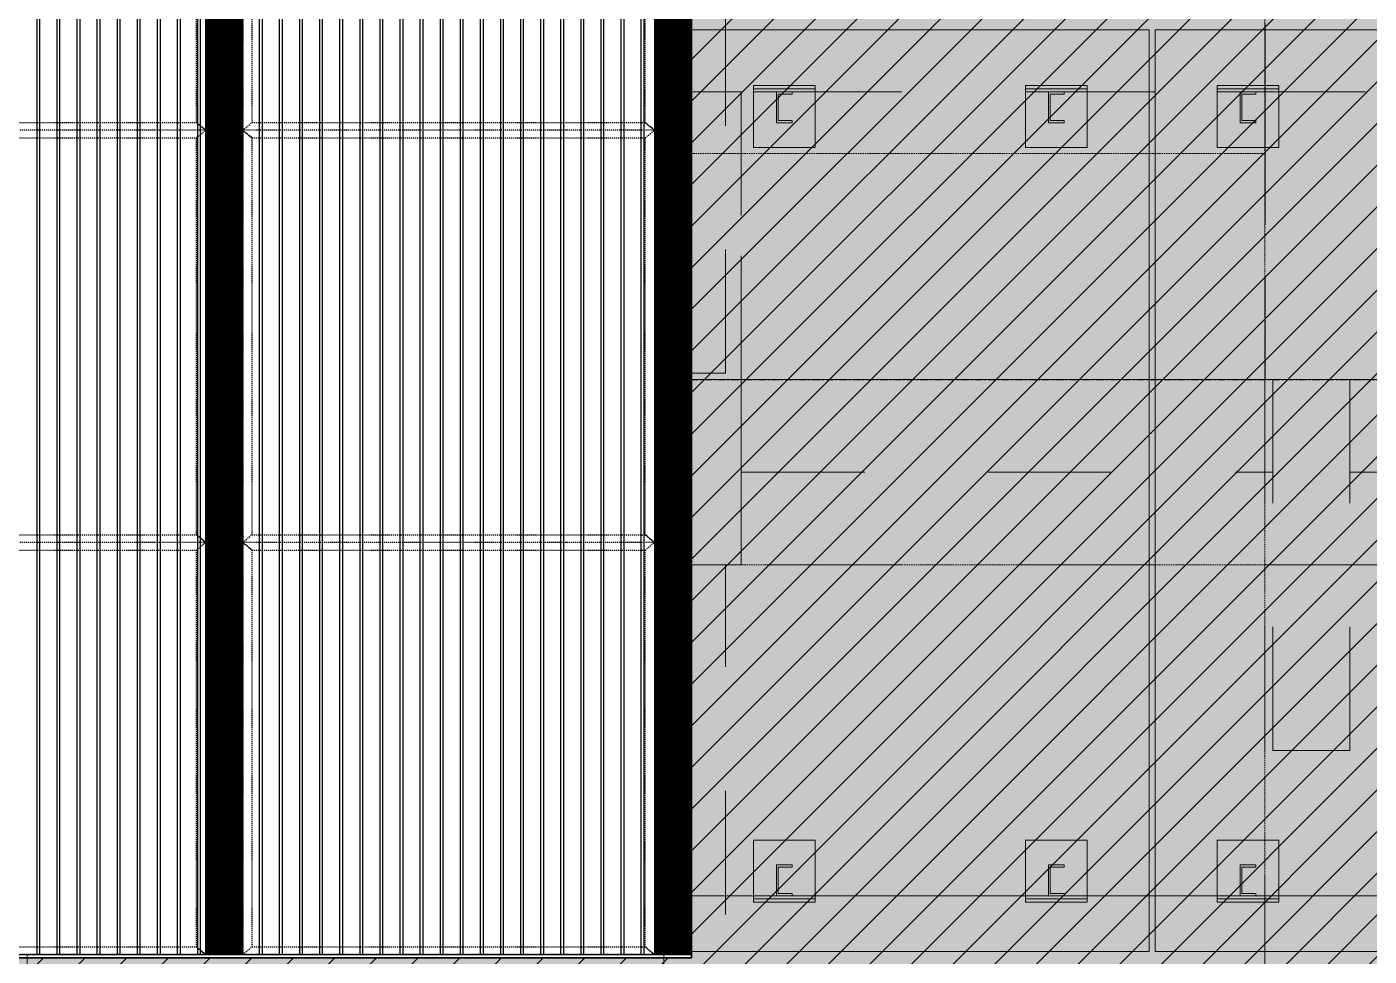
# Model space of a CAD drawing. Header units: millimetres. Extents: x 652937 to 1670132, y 1473552 to 2851037.
# Drawn here: x 759703 to 764045, y 1517605 to 1520610 of the extents above; entities that cross this region are included whole.
import ezdxf
from ezdxf.xclip import XClip

# ---------------------------------------------------------------- set-up
doc = ezdxf.new("R2010")
doc.units = ezdxf.units.MM
doc.header["$XCLIPFRAME"] = 0
for name, pattern in [('HIDDEN', [0.375, 0.25, -0.125]), ('TA_GL_005.00000', [13.75, 5, -1.25, 1.25, -1.25, 5]), ('TA_HL_001.00000', [6.5, 3.55, -2.95]), ('XKITLINE00', [0]), ('XKITLINE02', [4, 2, -2])]:
    doc.linetypes.add(name, pattern=pattern)
doc.layers.get('Defpoints').update_dxf_attribs({"color": 255})
doc.layers.add('000 - 0_HIDE_OBJ_FRAMING_DEF_SUB', color=1, linetype='Continuous', plot=False)
for name, color, linetype in [('000 - 0_SYM_DWG_GRIDLINE_MAIN_COLOR_251', 251, 'Continuous'), ('000 - CONCRETE_COL_WIPEOUT_', 250, 'Continuous'), ('000 - CONCRETE_WALL_HATCH_', 251, 'Continuous'), ('000 - CONCRETE_WALL_MAIN_COLOR_2', 1, 'Continuous'), ('000 - H A T C H', 9, 'Continuous'), ('010 - ASPG_EXTR_MAIN_COLOR_2', 2, 'Continuous'), ('010 - ASPG_EXTR_WIPEOUT_', 250, 'Continuous'), ('010 - ASPG_FRAMING_MAIN_COLOR_1', 3, 'Continuous'), ('010 - ASPG_FRAMING_SUB_COLOR_2', 1, 'Continuous'), ('010 - ASPG_FRAMING_SUB_COLOR_3', 251, 'Continuous')]:
    doc.layers.add(name, color=color, linetype=linetype)
doc.layers.add('000_AREA_ASPG_AREA_HATCH_', color=7, linetype='Continuous', true_color=0xff8700, plot=False)
doc.layers.add('000_AREA_ASPG_AREA_MAIN_COLOR_1', color=7, linetype='Continuous', true_color=0xff8700, plot=False)
for name, color, linetype, lineweight in [('A-230-M_FLOOR', 2, 'Continuous', 25), ('A-GENM', 37, 'Continuous', 9), ('Part', 2, 'Continuous', 0)]:
    doc.layers.add(name, color=color, linetype=linetype, lineweight=lineweight)
doc.styles.add('TA', font='', dxfattribs={"height": 4.5})
doc.styles.get('TA').set_extended_font_data('Cordia New')

# ---------------------------------------------------------------- blocks, each defined once
blk = doc.blocks.new('GM_Louver Grill Vertical Z1 - Z Profile-20321545-ENT 3 ELE-2 Sheet')
at = {"layer": '000 - 0_HIDE_OBJ_FRAMING_DEF_SUB'}
blk.add_line((-201431, 105550), (-201431, 114870), dxfattribs=at)
blk = doc.blocks.new('E2')
at = {"layer": '000 - 0_HIDE_OBJ_FRAMING_DEF_SUB'}
for p, q in [((1649987.5, 105550), (1649987.5, 114870)), ((1650087.5, 105550), (1650087.5, 114870)), ((1651487.5, 114870), (1651487.5, 105550)), ((1648587.5, 105600), (1649987.5, 105600)), ((1651487.5, 105600), (1650087.5, 105600))]:
    blk.add_line(p, q, dxfattribs=at)
for points in [[(1650037.5, 114870), (1648537.5, 114870), (1648537.5, 105550), (1650037.5, 105550)], [(1650037.5, 114870), (1651537.5, 114870), (1651537.5, 105550), (1650037.5, 105550)]]:
    blk.add_lwpolyline(points, close=True, dxfattribs=at)
at = {"layer": 'A-GENM'}
for p in [(1850843.5, 0), (1850918.5, 0), (1850993.5, 0), (1851068.5, 0), (1851143.5, 0), (1851218.5, 0), (1851293.5, 0), (1851368.5, 0), (1851593.5, 0), (1851668.5, 0), (1851743.5, 0), (1851818.5, 0), (1851893.5, 0), (1851968.5, 0), (1852043.5, 0), (1852118.5, 0), (1852193.5, 0), (1852268.5, 0), (1852343.5, 0), (1852418.5, 0), (1852493.5, 0), (1852568.5, 0), (1852643.5, 0), (1852718.5, 0), (1852793.5, 0), (1852868.5, 0)]:
    blk.add_blockref('GM_Louver Grill Vertical Z1 - Z Profile-20321545-ENT 3 ELE-2 Sheet', p, dxfattribs=at)
blk = doc.blocks.new('12')
at = {"layer": 'Part', "color": 253, "linetype": 'XKITLINE00', "lineweight": 0}
for points in [[(663512.5716, 1524493.4016), (663512.5716, 1524496.3816), (663514.0516, 1524496.3816), (663514.0516, 1524493.4016)], [(663514.0716, 1524493.4016), (663514.0716, 1524496.3816), (663515.5516, 1524496.3816), (663515.5516, 1524493.4016)]]:
    blk.add_lwpolyline(points, close=True, dxfattribs=at)
blk = doc.blocks.new('PP18_ENT3_SE_ELE2-1')
at = {"layer": 'A-230-M_FLOOR', "color": 4, "lineweight": 9}
blk.add_lwpolyline([(-15305, 103500), (-15305, 114420)], dxfattribs=at)
at = {"layer": 'Part', "color": 1, "lineweight": 0, "ltscale": 20}
blk.add_line((-13167, 108130), (-15305, 108130), dxfattribs=at)
at = {"layer": 'Part', "color": 1, "linetype": 'HIDDEN', "lineweight": 0, "ltscale": 20}
blk.add_line((-11300, 108130), (-13167, 108130), dxfattribs=at)
at = {"layer": 'Part', "linetype": 'XKITLINE00', "lineweight": 0}
for p, q in [((-13155, 107400), (-15305, 107400)), ((-13155, 106800), (-15305, 106800))]:
    blk.add_line(p, q, dxfattribs=at)
at = {"layer": 'Part', "linetype": 'HIDDEN', "lineweight": 0, "ltscale": 20}
for p, q in [((-11300, 107400), (-13155, 107400)), ((-11300, 106800), (-13155, 106800))]:
    blk.add_line(p, q, dxfattribs=at)
at = {"layer": 'Part', "color": 1, "linetype": 'XKITLINE00', "lineweight": 0}
blk.add_line((-11300, 105730), (-15305, 105730), dxfattribs=at)
at = {"layer": 'Part', "linetype": 'HIDDEN', "lineweight": 0, "ltscale": 20}
blk.add_lwpolyline([(-11300, 114420), (-11300, 103500)], dxfattribs=at)
at = {"color": 4, "xscale": 1000, "yscale": 1000, "zscale": 1000}
blk.add_blockref('12', (-663525726.6, -1524387851.6), dxfattribs=at)
blk.add_blockref('E2', (-1664704.6, 0))
blk = doc.blocks.new('*A24983571')
at = {"layer": 'Part', "linetype": 'XKITLINE02', "lineweight": 0}
for p, q in [((186.818399, 44.972868), (185.818397, 44.972868)), ((186.818399, 31.572868), (186.818399, 44.972868)), ((185.818399, 38.122868), (185.818399, 31.572868)), ((185.818397, 31.572868), (186.818399, 31.572868))]:
    blk.add_line(p, q, dxfattribs=at)
at = {"layer": 'Part', "linetype": 'XKITLINE00', "lineweight": 0}
blk.add_line((185.818399, 44.972868), (185.818399, 38.122868), dxfattribs=at)
blk = doc.blocks.new('*A25023575')
at = {"layer": 'Part', "linetype": 'XKITLINE02', "lineweight": 0}
for p, q in [((187.067339, 36.122868), (185.817337, 36.122868)), ((185.817337, 36.122868), (185.817337, 31.472868)), ((187.067337, 36.122868), (187.067337, 31.472868)), ((187.067339, 31.472868), (187.067339, 36.122868)), ((185.817337, 31.472868), (187.067339, 31.472868))]:
    blk.add_line(p, q, dxfattribs=at)
at = {"layer": 'Part', "linetype": 'XKITLINE00', "lineweight": 0}
blk.add_line((185.817339, 31.472868), (185.817339, 36.122868), dxfattribs=at)
blk = doc.blocks.new('*A25043577')
at = {"layer": 'Part', "linetype": 'XKITLINE02', "lineweight": 0}
for p, q in [((175.517339, 47.972868), (173.517337, 47.972868)), ((173.517337, 47.972868), (173.517337, 31.472868)), ((173.517339, 47.972868), (173.517339, 44.972868)), ((175.517337, 31.472868), (175.517337, 47.972868)), ((175.517339, 47.972868), (175.517339, 44.972868)), ((175.517339, 38.122868), (175.517339, 36.122868)), ((175.517337, 31.472868), (173.517337, 31.472868))]:
    blk.add_line(p, q, dxfattribs=at)
at = {"layer": 'Part', "linetype": 'XKITLINE00', "lineweight": 0}
for p, q in [((173.517339, 44.972868), (173.517339, 31.472868)), ((175.517339, 44.972868), (175.517339, 38.122868)), ((175.517339, 36.122868), (175.517339, 31.472868)), ((175.512361, 31.472868), (175.517339, 31.472868)), ((175.517339, 31.472868), (175.517337, 31.472868))]:
    blk.add_line(p, q, dxfattribs=at)
blk = doc.blocks.new('*A25053578')
at = {"layer": 'Part', "linetype": 'XKITLINE02', "lineweight": 0}
for p, q in [((197.547339, 47.972868), (195.547337, 47.972868)), ((195.547337, 47.972868), (195.547337, 31.472868)), ((195.547339, 47.972868), (195.547339, 37.222868)), ((197.547337, 31.472868), (197.547337, 47.972868)), ((197.547339, 47.972868), (197.547339, 37.222868)), ((195.547339, 37.122868), (195.547339, 31.472868)), ((197.547339, 37.122868), (197.547339, 31.472868)), ((197.547339, 31.472868), (195.547337, 31.472868))]:
    blk.add_line(p, q, dxfattribs=at)
at = {"layer": 'Part', "linetype": 'XKITLINE00', "lineweight": 0}
for p, q in [((195.547339, 37.222868), (195.547339, 37.122868)), ((197.547339, 37.222868), (197.547339, 37.122868))]:
    blk.add_line(p, q, dxfattribs=at)
blk = doc.blocks.new('*A25183591')
at = {"layer": 'Part', "linetype": 'XKITLINE00', "lineweight": 0}
for p, q in [((186.26736, 37.122868), (186.267361, 37.122868)), ((186.267361, 37.122868), (193.667361, 37.122868)), ((186.267361, 37.122868), (186.267361, 22.222868)), ((193.667361, 37.122868), (193.667361, 22.222868)), ((186.267361, 22.222868), (186.26736, 22.222868)), ((193.667361, 22.222868), (186.267361, 22.222868))]:
    blk.add_line(p, q, dxfattribs=at)
at = {"layer": 'Part', "linetype": 'XKITLINE02', "lineweight": 0}
for p, q in [((186.267361, 37.122868), (186.26736, 37.122868)), ((186.26736, 37.122868), (186.26736, 22.222868)), ((193.66736, 22.222868), (193.66736, 37.122868)), ((186.267361, 22.222868), (186.26736, 22.222868))]:
    blk.add_line(p, q, dxfattribs=at)
blk = doc.blocks.new('*A25193592')
at = {"layer": 'Part', "linetype": 'XKITLINE00', "lineweight": 0}
for p, q in [((193.76736, 37.122868), (193.767361, 37.122868)), ((193.767361, 37.122868), (201.167361, 37.122868)), ((193.767361, 37.122868), (193.767361, 22.222868)), ((193.767361, 22.222868), (193.76736, 22.222868)), ((201.167361, 22.222868), (193.767361, 22.222868))]:
    blk.add_line(p, q, dxfattribs=at)
at = {"layer": 'Part', "linetype": 'XKITLINE02', "lineweight": 0}
for p, q in [((193.767361, 37.122868), (193.76736, 37.122868)), ((193.76736, 37.122868), (193.76736, 22.222868)), ((193.767361, 22.222868), (193.76736, 22.222868))]:
    blk.add_line(p, q, dxfattribs=at)
blk = doc.blocks.new('*A25343607')
at = {"layer": 'Part', "linetype": 'XKITLINE00', "lineweight": 0}
for p, q in [((186.267361, 23.122868), (175.512361, 23.122868)), ((193.767361, 23.122868), (193.667361, 23.122868))]:
    blk.add_line(p, q, dxfattribs=at)
at = {"layer": 'Part', "linetype": 'XKITLINE02', "lineweight": 0}
for p, q in [((226.21236, 23.122868), (186.267361, 23.122868)), ((193.667361, 23.122868), (186.267361, 23.122868)), ((201.167361, 23.122868), (193.767361, 23.122868))]:
    blk.add_line(p, q, dxfattribs=at)
blk = doc.blocks.new('*A25843657')
at = {"layer": 'Part', "linetype": 'XKITLINE00', "lineweight": 0}
for p, q in [((186.267361, 31.472868), (175.512361, 31.472868)), ((193.767361, 31.472868), (193.667361, 31.472868)), ((186.267361, 28.472868), (175.512361, 28.472868)), ((193.767361, 28.472868), (193.667361, 28.472868))]:
    blk.add_line(p, q, dxfattribs=at)
at = {"layer": 'Part', "linetype": 'XKITLINE02', "lineweight": 0}
for p, q in [((193.667361, 31.472868), (186.267361, 31.472868)), ((197.537361, 31.472868), (193.767361, 31.472868)), ((197.537361, 28.472868), (173.512361, 28.472868)), ((193.667361, 28.472868), (186.267361, 28.472868))]:
    blk.add_line(p, q, dxfattribs=at)
blk = doc.blocks.new('*A26173690')
at = {"layer": 'Part', "linetype": 'XKITLINE02', "lineweight": 0}
for p, q in [((192.292407, 23.622868), (192.042406, 23.622868)), ((192.042406, 23.122868), (192.042406, 23.622868)), ((192.042407, 23.122868), (192.042407, 23.622868)), ((192.292407, 23.585368), (192.067406, 23.585368)), ((192.067406, 23.585368), (192.067406, 23.160368)), ((192.067407, 23.160368), (192.067407, 23.585368)), ((192.292406, 23.585368), (192.292406, 23.622868)), ((192.292407, 23.585368), (192.292407, 23.622868)), ((192.292407, 23.122868), (192.042406, 23.122868)), ((192.067406, 23.160368), (192.292407, 23.160368)), ((192.292406, 23.122868), (192.292406, 23.160368)), ((192.292407, 23.122868), (192.292407, 23.160368))]:
    blk.add_line(p, q, dxfattribs=at)
blk = doc.blocks.new('*A26183691')
at = {"layer": 'Part', "linetype": 'XKITLINE02', "lineweight": 0}
for p, q in [((187.892407, 23.622868), (187.642406, 23.622868)), ((187.642406, 23.122868), (187.642406, 23.622868)), ((187.642407, 23.122868), (187.642407, 23.622868)), ((187.892407, 23.585368), (187.667406, 23.585368)), ((187.667406, 23.585368), (187.667406, 23.160368)), ((187.667407, 23.160368), (187.667407, 23.585368)), ((187.892406, 23.585368), (187.892406, 23.622868)), ((187.892407, 23.585368), (187.892407, 23.622868)), ((187.892407, 23.122868), (187.642406, 23.122868)), ((187.667406, 23.160368), (187.892407, 23.160368)), ((187.892406, 23.122868), (187.892406, 23.160368)), ((187.892407, 23.122868), (187.892407, 23.160368))]:
    blk.add_line(p, q, dxfattribs=at)
blk = doc.blocks.new('*A26193692')
at = {"layer": 'Part', "linetype": 'XKITLINE02', "lineweight": 0}
for p, q in [((192.667392, 24.022868), (191.66739, 24.022868)), ((191.66739, 24.022868), (191.66739, 23.022868)), ((191.667392, 23.022868), (191.667392, 24.022868)), ((192.66739, 23.022868), (192.66739, 24.022868)), ((192.667392, 23.022868), (192.667392, 24.022868)), ((191.66739, 23.022868), (192.667392, 23.022868))]:
    blk.add_line(p, q, dxfattribs=at)
blk = doc.blocks.new('*A26203693')
at = {"layer": 'Part', "linetype": 'XKITLINE02', "lineweight": 0}
for p, q in [((188.267392, 24.022868), (187.26739, 24.022868)), ((187.26739, 24.022868), (187.26739, 23.022868)), ((187.267392, 23.022868), (187.267392, 24.022868)), ((188.26739, 23.022868), (188.26739, 24.022868)), ((188.267392, 23.022868), (188.267392, 24.022868)), ((187.26739, 23.022868), (188.267392, 23.022868))]:
    blk.add_line(p, q, dxfattribs=at)
blk = doc.blocks.new('*A26213694')
at = {"layer": 'Part', "linetype": 'XKITLINE02', "lineweight": 0}
for p, q in [((195.392407, 23.622868), (195.142406, 23.622868)), ((195.142406, 23.122868), (195.142406, 23.622868)), ((195.142407, 23.122868), (195.142407, 23.622868)), ((195.392407, 23.585368), (195.167406, 23.585368)), ((195.167406, 23.585368), (195.167406, 23.160368)), ((195.167407, 23.160368), (195.167407, 23.585368)), ((195.392406, 23.585368), (195.392406, 23.622868)), ((195.392407, 23.585368), (195.392407, 23.622868)), ((195.392407, 23.122868), (195.142406, 23.122868)), ((195.167406, 23.160368), (195.392407, 23.160368)), ((195.392406, 23.122868), (195.392406, 23.160368)), ((195.392407, 23.122868), (195.392407, 23.160368))]:
    blk.add_line(p, q, dxfattribs=at)
blk = doc.blocks.new('*A26223695')
at = {"layer": 'Part', "linetype": 'XKITLINE02', "lineweight": 0}
for p, q in [((195.767392, 24.022868), (194.76739, 24.022868)), ((194.76739, 24.022868), (194.76739, 23.022868)), ((194.767392, 23.022868), (194.767392, 24.022868)), ((195.76739, 23.022868), (195.76739, 24.022868)), ((195.767392, 23.022868), (195.767392, 24.022868)), ((194.76739, 23.022868), (195.767392, 23.022868))]:
    blk.add_line(p, q, dxfattribs=at)
blk = doc.blocks.new('*A27203793')
at = {"layer": 'Part', "linetype": 'XKITLINE02', "lineweight": 0}
for p, q in [((209.787338, 31.472868), (196.917336, 31.472868)), ((196.917338, 29.972868), (196.917338, 31.472868)), ((209.787338, 29.972868), (209.787338, 31.472868)), ((196.917336, 29.972868), (209.787338, 29.972868))]:
    blk.add_line(p, q, dxfattribs=at)
blk = doc.blocks.new('*A27213794')
at = {"layer": 'Part', "linetype": 'XKITLINE02', "lineweight": 0}
for p, q in [((187.068421, 31.472868), (185.818419, 31.472868)), ((185.818421, 28.472868), (185.818421, 31.472868)), ((187.068421, 28.472868), (187.068421, 31.472868)), ((185.818419, 28.472868), (187.068421, 28.472868))]:
    blk.add_line(p, q, dxfattribs=at)
blk = doc.blocks.new('*A27223795')
at = {"layer": 'Part', "linetype": 'XKITLINE02', "lineweight": 0}
for p, q in [((195.667338, 31.472868), (187.067336, 31.472868)), ((187.067338, 29.972868), (187.067338, 31.472868)), ((195.667338, 29.972868), (195.667338, 31.472868)), ((187.067336, 29.972868), (195.667338, 29.972868))]:
    blk.add_line(p, q, dxfattribs=at)
blk = doc.blocks.new('*A27233796')
at = {"layer": 'Part', "linetype": 'XKITLINE02', "lineweight": 0}
for p, q in [((196.917337, 31.472868), (195.667336, 31.472868)), ((195.667337, 25.472868), (195.667337, 31.472868)), ((196.917337, 25.472868), (196.917337, 31.472868)), ((195.667336, 25.472868), (196.917337, 25.472868))]:
    blk.add_line(p, q, dxfattribs=at)
blk = doc.blocks.new('*A27253798')
at = {"layer": 'Part', "linetype": 'XKITLINE02', "lineweight": 0}
for p, q in [((186.818398, 28.472868), (185.818397, 28.472868)), ((186.818398, 6.822868), (186.818398, 28.472868)), ((185.818398, 23.122868), (185.818398, 6.822868)), ((185.818397, 6.822868), (186.818398, 6.822868))]:
    blk.add_line(p, q, dxfattribs=at)
at = {"layer": 'Part', "linetype": 'XKITLINE00', "lineweight": 0}
blk.add_line((185.818398, 28.472868), (185.818398, 23.122868), dxfattribs=at)
blk = doc.blocks.new('*A27273800')
at = {"layer": 'Part', "linetype": 'XKITLINE02', "lineweight": 0}
for p, q in [((197.542361, 31.472868), (195.542359, 31.472868)), ((195.542359, 31.472868), (195.542359, 12.222868)), ((195.542361, 31.472868), (195.542361, 22.222868)), ((197.542359, 12.222868), (197.542359, 31.472868)), ((197.542361, 31.472868), (197.542361, 22.222868)), ((195.542361, 22.122868), (195.542361, 12.222868)), ((197.542361, 22.122868), (197.542361, 12.222868)), ((197.542361, 12.222868), (195.542359, 12.222868))]:
    blk.add_line(p, q, dxfattribs=at)
at = {"layer": 'Part', "linetype": 'XKITLINE00', "lineweight": 0}
for p, q in [((195.542361, 22.222868), (195.542361, 22.122868)), ((197.542361, 22.222868), (197.542361, 22.122868))]:
    blk.add_line(p, q, dxfattribs=at)
blk = doc.blocks.new('*A27303803')
at = {"layer": 'Part', "linetype": 'XKITLINE02', "lineweight": 0}
for p, q in [((195.767407, 23.122868), (194.767406, 23.122868)), ((194.767406, 23.122868), (194.767406, 23.072868)), ((194.767406, 23.072868), (195.767407, 23.072868)), ((194.767407, 23.122868), (194.767407, 23.072868)), ((195.767406, 23.122868), (195.767407, 23.122868)), ((195.767406, 23.122868), (195.767406, 23.072868)), ((195.767406, 23.072868), (195.767407, 23.072868)), ((195.767407, 23.072868), (195.767407, 23.122868))]:
    blk.add_line(p, q, dxfattribs=at)
blk = doc.blocks.new('*A27343807')
at = {"layer": 'Part', "linetype": 'XKITLINE02', "lineweight": 0}
for p, q in [((188.267407, 23.122868), (187.267406, 23.122868)), ((187.267406, 23.122868), (187.267406, 23.072868)), ((187.267406, 23.072868), (188.267407, 23.072868)), ((187.267407, 23.122868), (187.267407, 23.072868)), ((188.267406, 23.122868), (188.267407, 23.122868)), ((188.267406, 23.122868), (188.267406, 23.072868)), ((188.267406, 23.072868), (188.267407, 23.072868)), ((188.267407, 23.072868), (188.267407, 23.122868))]:
    blk.add_line(p, q, dxfattribs=at)
blk = doc.blocks.new('*A27353808')
at = {"layer": 'Part', "linetype": 'XKITLINE02', "lineweight": 0}
for p, q in [((192.667407, 23.122868), (191.667406, 23.122868)), ((191.667406, 23.122868), (191.667406, 23.072868)), ((191.667406, 23.072868), (192.667407, 23.072868)), ((191.667407, 23.122868), (191.667407, 23.072868)), ((192.667406, 23.122868), (192.667407, 23.122868)), ((192.667406, 23.122868), (192.667406, 23.072868)), ((192.667406, 23.072868), (192.667407, 23.072868)), ((192.667407, 23.072868), (192.667407, 23.122868))]:
    blk.add_line(p, q, dxfattribs=at)
blk = doc.blocks.new('*A28013874')
at = {"layer": 'Part', "linetype": 'XKITLINE02', "lineweight": 0}
for p, q in [((175.517338, 36.122868), (175.517338, 38.122868)), ((193.667361, 36.122868), (186.267361, 36.122868)), ((201.167361, 36.122868), (193.667361, 36.122868))]:
    blk.add_line(p, q, dxfattribs=at)
at = {"layer": 'Part', "linetype": 'XKITLINE00', "lineweight": 0}
for p, q in [((175.517339, 38.122868), (175.517339, 36.122868)), ((175.517339, 36.122868), (175.517338, 36.122868)), ((175.517339, 36.122868), (186.267361, 36.122868)), ((193.667361, 36.122868), (193.767361, 36.122868))]:
    blk.add_line(p, q, dxfattribs=at)
blk = doc.blocks.new('*A30484121')
at = {"layer": 'Part', "linetype": 'XKITLINE02', "lineweight": 0}
for p, q in [((195.767407, 36.172868), (194.767406, 36.172868)), ((194.767406, 36.172868), (194.767406, 36.122868)), ((194.767406, 36.122868), (195.767407, 36.122868)), ((194.767407, 36.172868), (194.767407, 36.122868)), ((195.767406, 36.172868), (195.767407, 36.172868)), ((195.767406, 36.172868), (195.767406, 36.122868)), ((195.767406, 36.122868), (195.767407, 36.122868)), ((195.767407, 36.122868), (195.767407, 36.172868))]:
    blk.add_line(p, q, dxfattribs=at)
blk = doc.blocks.new('*A30504123')
at = {"layer": 'Part', "linetype": 'XKITLINE02', "lineweight": 0}
for p, q in [((188.267407, 36.172868), (187.267406, 36.172868)), ((187.267406, 36.172868), (187.267406, 36.122868)), ((187.267406, 36.122868), (188.267407, 36.122868)), ((187.267407, 36.172868), (187.267407, 36.122868)), ((188.267406, 36.172868), (188.267407, 36.172868)), ((188.267406, 36.172868), (188.267406, 36.122868)), ((188.267406, 36.122868), (188.267407, 36.122868)), ((188.267407, 36.122868), (188.267407, 36.172868))]:
    blk.add_line(p, q, dxfattribs=at)
blk = doc.blocks.new('*A30514124')
at = {"layer": 'Part', "linetype": 'XKITLINE02', "lineweight": 0}
for p, q in [((192.667407, 36.172868), (191.667406, 36.172868)), ((191.667406, 36.172868), (191.667406, 36.122868)), ((191.667406, 36.122868), (192.667407, 36.122868)), ((191.667407, 36.172868), (191.667407, 36.122868)), ((192.667406, 36.172868), (192.667407, 36.172868)), ((192.667406, 36.172868), (192.667406, 36.122868)), ((192.667406, 36.122868), (192.667407, 36.122868)), ((192.667407, 36.122868), (192.667407, 36.172868))]:
    blk.add_line(p, q, dxfattribs=at)
blk = doc.blocks.new('*A30714144')
at = {"layer": 'Part', "linetype": 'XKITLINE02', "lineweight": 0}
for p, q in [((192.292407, 36.122868), (192.042406, 36.122868)), ((192.042406, 35.622868), (192.042406, 36.122868)), ((192.042407, 35.622868), (192.042407, 36.122868)), ((192.292407, 36.085368), (192.067406, 36.085368)), ((192.067406, 36.085368), (192.067406, 35.660368)), ((192.067407, 35.660368), (192.067407, 36.085368)), ((192.292406, 36.085368), (192.292406, 36.122868)), ((192.292407, 36.085368), (192.292407, 36.122868)), ((192.292407, 35.622868), (192.042406, 35.622868)), ((192.067406, 35.660368), (192.292407, 35.660368)), ((192.292406, 35.622868), (192.292406, 35.660368)), ((192.292407, 35.622868), (192.292407, 35.660368))]:
    blk.add_line(p, q, dxfattribs=at)
blk = doc.blocks.new('*A30724145')
at = {"layer": 'Part', "linetype": 'XKITLINE02', "lineweight": 0}
for p, q in [((187.892407, 36.122868), (187.642406, 36.122868)), ((187.642406, 35.622868), (187.642406, 36.122868)), ((187.642407, 35.622868), (187.642407, 36.122868)), ((187.892407, 36.085368), (187.667406, 36.085368)), ((187.667406, 36.085368), (187.667406, 35.660368)), ((187.667407, 35.660368), (187.667407, 36.085368)), ((187.892406, 36.085368), (187.892406, 36.122868)), ((187.892407, 36.085368), (187.892407, 36.122868)), ((187.892407, 35.622868), (187.642406, 35.622868)), ((187.667406, 35.660368), (187.892407, 35.660368)), ((187.892406, 35.622868), (187.892406, 35.660368)), ((187.892407, 35.622868), (187.892407, 35.660368))]:
    blk.add_line(p, q, dxfattribs=at)
blk = doc.blocks.new('*A30734146')
at = {"layer": 'Part', "linetype": 'XKITLINE02', "lineweight": 0}
for p, q in [((192.667392, 36.222868), (191.66739, 36.222868)), ((191.66739, 36.222868), (191.66739, 35.222868)), ((191.667392, 35.222868), (191.667392, 36.222868)), ((192.66739, 35.222868), (192.66739, 36.222868)), ((192.667392, 35.222868), (192.667392, 36.222868)), ((191.66739, 35.222868), (192.667392, 35.222868))]:
    blk.add_line(p, q, dxfattribs=at)
blk = doc.blocks.new('*A30744147')
at = {"layer": 'Part', "linetype": 'XKITLINE02', "lineweight": 0}
for p, q in [((188.267392, 36.222868), (187.26739, 36.222868)), ((187.26739, 36.222868), (187.26739, 35.222868)), ((187.267392, 35.222868), (187.267392, 36.222868)), ((188.26739, 35.222868), (188.26739, 36.222868)), ((188.267392, 35.222868), (188.267392, 36.222868)), ((187.26739, 35.222868), (188.267392, 35.222868))]:
    blk.add_line(p, q, dxfattribs=at)
blk = doc.blocks.new('*A30754148')
at = {"layer": 'Part', "linetype": 'XKITLINE02', "lineweight": 0}
for p, q in [((195.392407, 36.122868), (195.142406, 36.122868)), ((195.142406, 35.622868), (195.142406, 36.122868)), ((195.142407, 35.622868), (195.142407, 36.122868)), ((195.392407, 36.085368), (195.167406, 36.085368)), ((195.167406, 36.085368), (195.167406, 35.660368)), ((195.167407, 35.660368), (195.167407, 36.085368)), ((195.392406, 36.085368), (195.392406, 36.122868)), ((195.392407, 36.085368), (195.392407, 36.122868)), ((195.392407, 35.622868), (195.142406, 35.622868)), ((195.167406, 35.660368), (195.392407, 35.660368)), ((195.392406, 35.622868), (195.392406, 35.660368)), ((195.392407, 35.622868), (195.392407, 35.660368))]:
    blk.add_line(p, q, dxfattribs=at)
blk = doc.blocks.new('*A30764149')
at = {"layer": 'Part', "linetype": 'XKITLINE02', "lineweight": 0}
for p, q in [((195.767392, 36.222868), (194.76739, 36.222868)), ((194.76739, 36.222868), (194.76739, 35.222868)), ((194.767392, 35.222868), (194.767392, 36.222868)), ((195.76739, 35.222868), (195.76739, 36.222868)), ((195.767392, 35.222868), (195.767392, 36.222868)), ((194.76739, 35.222868), (195.767392, 35.222868))]:
    blk.add_line(p, q, dxfattribs=at)
blk = doc.blocks.new('PP18_ENT3_SE_ELE2-2')
at = {"lineweight": 0, "xscale": 200, "yscale": 200, "zscale": 200}
for name in ['*A25183591', '*A25193592', '*A25043577', '*A25053578', '*A24983571', '*A28013874', '*A30744147', '*A30734146', '*A30764149', '*A25023575', '*A30504123', '*A30724145', '*A30514124', '*A30714144', '*A30484121', '*A30754148', '*A25843657', '*A27213794', '*A27223795', '*A27273800', '*A27233796', '*A27203793', '*A27253798', '*A26203693', '*A26193692', '*A26223695', '*A26183691', '*A26173690', '*A26213694', '*A25343607', '*A27343807', '*A27353808', '*A27303803']:
    blk.add_blockref(name, (-50408.4678, 101105.4264), dxfattribs=at)
blk = doc.blocks.new('*U6164')
at = {"layer": '000 - 0_SYM_DWG_GRIDLINE_MAIN_COLOR_251', "linetype": 'ByBlock', "ltscale": 5}
blk.add_line((200, 0), (-30071, 0), dxfattribs=at)
at = {"style": 'TA', "flags": 1}
blk.add_attdef('LOCATION', (6, -6), '', height=4.5, rotation=270, dxfattribs=at)
blk = doc.blocks.new('W-1-PP18-ST_ENT3_REV02_20260413-044638_PP18_ENT3_ELE2-DIM')
at = {"layer": '000 - 0_SYM_DWG_GRIDLINE_MAIN_COLOR_251', "color": 6, "linetype": 'TA_GL_005.00000', "rotation": 180}
blk.add_blockref('*U6164', (-21271, 107400), dxfattribs=at)
blk = doc.blocks.new('*U6174')
at = {"layer": '000 - H A T C H'}
h = blk.add_hatch(dxfattribs=at)
h.set_pattern_fill('AR-CONC', color=8, scale=0.05)
h.paths.add_polyline_path([(7281, 0), (0, 0), (0, -2980), (15523, -2980), (15523, 9340), (7281, 9340)])
at = {"layer": '000 - CONCRETE_COL_WIPEOUT_', "color": 0}
blk.add_lwpolyline([(7281, 0), (7281, 9340), (15523, 9340), (15523, -2980), (0, -2980), (0, 0), (7281, 0), (7281, 0), (7281, 0), (7281, 0), (7281, 0), (7281, 0)], close=True, dxfattribs=at)
blk = doc.blocks.new('A$Cfa402d38')
at = {"layer": 'Defpoints'}
blk.add_lwpolyline([(314, -1870), (314, -4850), (15837, -4850), (15837, 7470), (7595, 7470), (7595, -1870)], close=True, dxfattribs=at)
at = {"layer": '000 - CONCRETE_WALL_MAIN_COLOR_2'}
blk.add_blockref('*U6174', (314, -1870), dxfattribs=at)
at = {"layer": '000 - CONCRETE_WALL_HATCH_'}
h = blk.add_hatch(dxfattribs=at)
h.set_pattern_fill('ANSI31', color=1, scale=30)
h.paths.add_polyline_path([(314, -1870), (314, -4850), (15837, -4850), (15837, 7470), (7595, 7470), (7595, -1870)])
blk = doc.blocks.new('*U6683')
blk.add_wipeout([(50, 0), (1402, 0), (1402, 9330), (50, 9330)]).dxf.layer = '010 - ASPG_EXTR_WIPEOUT_'
at = {"layer": '010 - ASPG_EXTR_MAIN_COLOR_2'}
for points in [[(113.3, 0), (123.5, 0), (123.5, 9330), (113.3, 9330)], [(178.3, 0), (188.5, 0), (188.5, 9330), (178.3, 9330)], [(243.3, 0), (253.5, 0), (253.5, 9330), (243.3, 9330)], [(308.3, 0), (318.5, 0), (318.5, 9330), (308.3, 9330)], [(373.3, 0), (383.5, 0), (383.5, 9330), (373.3, 9330)], [(438.3, 0), (448.5, 0), (448.5, 9330), (438.3, 9330)], [(503.3, 0), (513.5, 0), (513.5, 9330), (503.3, 9330)], [(568.3, 0), (578.5, 0), (578.5, 9330), (568.3, 9330)], [(633.3, 0), (643.5, 0), (643.5, 9330), (633.3, 9330)], [(698.3, 0), (708.5, 0), (708.5, 9330), (698.3, 9330)], [(763.3, 0), (773.5, 0), (773.5, 9330), (763.3, 9330)], [(828.3, 0), (838.5, 0), (838.5, 9330), (828.3, 9330)], [(893.3, 0), (903.5, 0), (903.5, 9330), (893.3, 9330)], [(958.3, 0), (968.5, 0), (968.5, 9330), (958.3, 9330)], [(1023.3, 0), (1033.5, 0), (1033.5, 9330), (1023.3, 9330)], [(1088.3, 0), (1098.5, 0), (1098.5, 9330), (1088.3, 9330)], [(1153.3, 0), (1163.5, 0), (1163.5, 9330), (1153.3, 9330)], [(1218.3, 0), (1228.5, 0), (1228.5, 9330), (1218.3, 9330)], [(1283.3, 0), (1293.5, 0), (1293.5, 9330), (1283.3, 9330)], [(1348.3, 0), (1358.5, 0), (1358.5, 9330), (1348.3, 9330)]]:
    blk.add_lwpolyline(points, close=True, dxfattribs=at)
at = {"layer": '010 - ASPG_FRAMING_SUB_COLOR_2'}
blk.add_lwpolyline([(50, 0), (1402, 0), (1402, 9330), (50, 9330)], close=True, dxfattribs=at)
for points in [[(-50, 0), (50, 0), (50, 9330), (-50, 9330)], [(1402, 0), (1502, 0), (1502, 9330), (1402, 9330)]]:
    blk.add_wipeout(points).dxf.layer = '010 - ASPG_EXTR_WIPEOUT_'
at = {"layer": '010 - ASPG_EXTR_MAIN_COLOR_2'}
blk.add_lwpolyline([(48.3, 0), (58.5, 0), (58.5, 9330), (48.3, 9330)], close=True, dxfattribs=at)
at = {"layer": '010 - ASPG_FRAMING_MAIN_COLOR_1'}
for points in [[(-50, 0), (-40, 0), (-40, 9330), (-50, 9330)], [(40, 0), (50, 0), (50, 9330), (40, 9330)], [(1402, 0), (1412, 0), (1412, 9330), (1402, 9330)], [(1492, 0), (1502, 0), (1502, 9330), (1492, 9330)]]:
    blk.add_lwpolyline(points, close=True, dxfattribs=at)
at = {"layer": '010 - ASPG_FRAMING_SUB_COLOR_2'}
for points in [[(-50, 0), (50, 0), (50, 9330), (-50, 9330)], [(1402, 0), (1502, 0), (1502, 9330), (1402, 9330)]]:
    blk.add_lwpolyline(points, close=True, dxfattribs=at)
blk = doc.blocks.new('*U8815')
blk.add_wipeout([(50, 0), (1450, 0), (1450, 9330), (50, 9330)]).dxf.layer = '010 - ASPG_EXTR_WIPEOUT_'
at = {"layer": '010 - ASPG_EXTR_MAIN_COLOR_2'}
for points in [[(893.3, 0), (903.5, 0), (903.5, 9330), (893.3, 9330)], [(958.3, 0), (968.5, 0), (968.5, 9330), (958.3, 9330)], [(1023.3, 0), (1033.5, 0), (1033.5, 9330), (1023.3, 9330)], [(1088.3, 0), (1098.5, 0), (1098.5, 9330), (1088.3, 9330)], [(1153.3, 0), (1163.5, 0), (1163.5, 9330), (1153.3, 9330)], [(1218.3, 0), (1228.5, 0), (1228.5, 9330), (1218.3, 9330)], [(1283.3, 0), (1293.5, 0), (1293.5, 9330), (1283.3, 9330)], [(1348.3, 0), (1358.5, 0), (1358.5, 9330), (1348.3, 9330)], [(1413.3, 0), (1423.5, 0), (1423.5, 9330), (1413.3, 9330)]]:
    blk.add_lwpolyline(points, close=True, dxfattribs=at)
at = {"layer": '010 - ASPG_FRAMING_SUB_COLOR_2'}
blk.add_lwpolyline([(50, 0), (1450, 0), (1450, 9330), (50, 9330)], close=True, dxfattribs=at)
blk.add_wipeout([(1450, 0), (1550, 0), (1550, 9330), (1450, 9330)]).dxf.layer = '010 - ASPG_EXTR_WIPEOUT_'
at = {"layer": '010 - ASPG_FRAMING_MAIN_COLOR_1'}
for points in [[(1450, 0), (1460, 0), (1460, 9330), (1450, 9330)], [(1540, 0), (1550, 0), (1550, 9330), (1540, 9330)]]:
    blk.add_lwpolyline(points, close=True, dxfattribs=at)
at = {"layer": '010 - ASPG_FRAMING_SUB_COLOR_2'}
blk.add_lwpolyline([(1450, 0), (1550, 0), (1550, 9330), (1450, 9330)], close=True, dxfattribs=at)
blk = doc.blocks.new('*U8817')
at = {"layer": '010 - ASPG_FRAMING_SUB_COLOR_3', "linetype": 'ByBlock'}
for points in [[(0, 0), (0, 1380), (25, 1350), (25, 30), (0, 0)], [(1332.9, 1380), (0, 1380), (25, 1350), (1307.9, 1350)], [(1332.9, 0), (1332.9, 1380), (1307.9, 1350), (1307.9, 30), (1332.9, 0)], [(25, 30), (1307.9, 30), (1332.9, 0), (0, 0), (25, 30)]]:
    blk.add_lwpolyline(points, close=True, dxfattribs=at)
blk = doc.blocks.new('*U8818')
at = {"layer": '010 - ASPG_FRAMING_SUB_COLOR_3', "linetype": 'ByBlock'}
for points in [[(0, 0), (0, 1332), (25, 1302), (25, 30), (0, 0)], [(1332.9, 1332), (0, 1332), (25, 1302), (1307.9, 1302)], [(1332.9, 0), (1332.9, 1332), (1307.9, 1302), (1307.9, 30), (1332.9, 0)], [(25, 30), (1307.9, 30), (1332.9, 0), (0, 0), (25, 30)]]:
    blk.add_lwpolyline(points, close=True, dxfattribs=at)
blk = doc.blocks.new('*U8820')
at = {"layer": '000_AREA_ASPG_AREA_HATCH_', "transparency": 33554539}
h = blk.add_hatch(dxfattribs=at)
h.set_pattern_fill('ANSI31', color=256)
h.set_pattern_definition([(45, (-24.4354, 9304.1105), (-2.245064, 2.245064), [])])
h.paths.add_polyline_path([(-60, 0), (60, 0), (60, 9330), (-60, 9330)])
at = {"layer": '000_AREA_ASPG_AREA_MAIN_COLOR_1'}
blk.add_lwpolyline([(-60, 0), (60, 0), (60, 9330), (-60, 9330)], close=True, dxfattribs=at)

msp = doc.modelspace()

# ---------------------------------------------------------------- block references
at = {"color": 6}
msp.add_blockref('A$Cfa402d38', (754258.1769, 1519470.4203), dxfattribs=at)

# ---------------------------------------------------------------- next in the draw order: block references
ref = msp.add_blockref('PP18_ENT3_SE_ELE2-2', (775008.1769, 1412070.4203), dxfattribs=at)
XClip(ref).set_block_clipping_path([(-26088.7758649617, 100920), (12661.2241350383, 117178.2602934372)])

# ---------------------------------------------------------------- next in the draw order: block references
ref = msp.add_blockref('PP18_ENT3_SE_ELE2-1', (775008.1769, 1412070.4203), dxfattribs=at)
XClip(ref).set_block_clipping_path([(-21816.709593582, 100920), (8800.0000001194, 118767.7153737911)])

# ---------------------------------------------------------------- next in the draw order: block references
msp.add_blockref('W-1-PP18-ST_ENT3_REV02_20260413-044638_PP18_ENT3_ELE2-DIM', (775008.1769, 1412070.4203), dxfattribs=at)

# ---------------------------------------------------------------- next in the draw order: block references
msp.add_blockref('*U6683', (760341.1769, 1517610.4203))

# ---------------------------------------------------------------- next in the draw order: block references
for name, p in [('*U8815', (758841.1769, 1517610.4203)), ('*U8820', (761793.1769, 1517610.4203))]:
    msp.add_blockref(name, p)

# ---------------------------------------------------------------- next in the draw order: block references
msp.add_blockref('*U8820', (760341.1769, 1517610.4203))
at = {"linetype": 'TA_HL_001.00000', "rotation": 90}
for name, p in [('*U8817', (760281.1579, 1520276.1346)), ('*U8818', (761733.1769, 1520276.1346)), ('*U8817', (760281.1579, 1518943.2775)), ('*U8818', (761733.1769, 1518943.2775)), ('*U8817', (760281.1579, 1517610.4203)), ('*U8818', (761733.1769, 1517610.4203))]:
    msp.add_blockref(name, p, dxfattribs=at)

doc.saveas('drawing.dxf')
